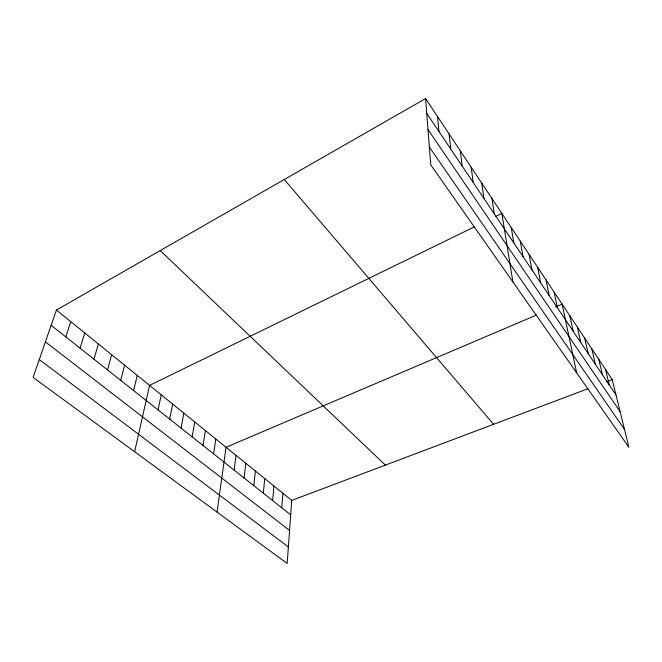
<?xml version="1.0" encoding="UTF-8"?>
<svg xmlns="http://www.w3.org/2000/svg" width="662" height="662" viewBox="0 0 662 662"><rect width="100%" height="100%" fill="white"/><g stroke="black" fill="none" stroke-linecap="round" stroke-linejoin="round"><path stroke-width="0.99" d="M56.427 310.048L291.735 500.414L287.176 563.445L33.1 377.373L56.427 310.048L425.575 98.555L612.218 379.599L628.9 447.28L430.747 164.855L425.575 98.555M281.755 507.787L282.922 493.289M272.628 500.563L273.927 486.007M263.31 493.19L264.75 478.585M253.794 485.66L255.383 471.005M244.071 477.964L245.809 463.259M234.141 470.103L236.036 455.348M217.045 512.082L226.048 447.272L536.601 315.013M213.611 453.859L215.837 439.014M203.002 445.468L205.402 430.573M192.154 436.879L194.736 421.942M181.057 428.099L183.829 413.113M169.695 419.104L172.666 404.093M158.069 409.91L161.255 394.85M134.626 451.724L149.571 385.4L474.422 226.834M133.608 390.547L137.241 375.428M120.724 380.352L124.605 365.201M107.517 369.901L111.655 354.724M93.971 359.185L98.373 343.983M80.069 348.179L84.753 332.961M65.803 336.884L70.776 321.658M495.433 216.582L501.87 213.437L512.901 281.946M555.468 306.978L562.112 304.148L576.635 372.78M291.735 500.414L587.889 388.768M606.574 381.726L612.218 379.599M39.273 359.549L288.367 546.953M45.405 341.849L289.567 530.436M51.148 325.29L290.692 514.862M160.221 250.584L385.375 465.113M284.271 179.51L493.595 424.317M429.357 147.055L624.498 429.423M428 129.553L620.12 411.648M426.733 113.343L616.008 394.974M605.581 369.603L609.313 385.011M598.787 359.367L602.453 374.808M591.811 348.874L595.419 364.332M584.67 338.117L588.204 353.599M577.347 327.086L580.797 342.585M569.825 315.766L573.201 331.273M554.193 292.223L557.379 307.747M546.059 279.976L549.154 295.492M537.709 267.398L540.688 282.906M529.12 254.465L531.991 269.955M520.291 241.175L523.038 256.641M511.213 227.505L513.828 242.937M491.957 198.509L494.282 213.859M481.746 183.134L483.905 198.418M471.212 167.271L473.198 182.48M460.347 150.903L462.142 166.038M449.126 134.014L450.731 149.049M437.549 116.578L438.931 131.49"/></g></svg>
